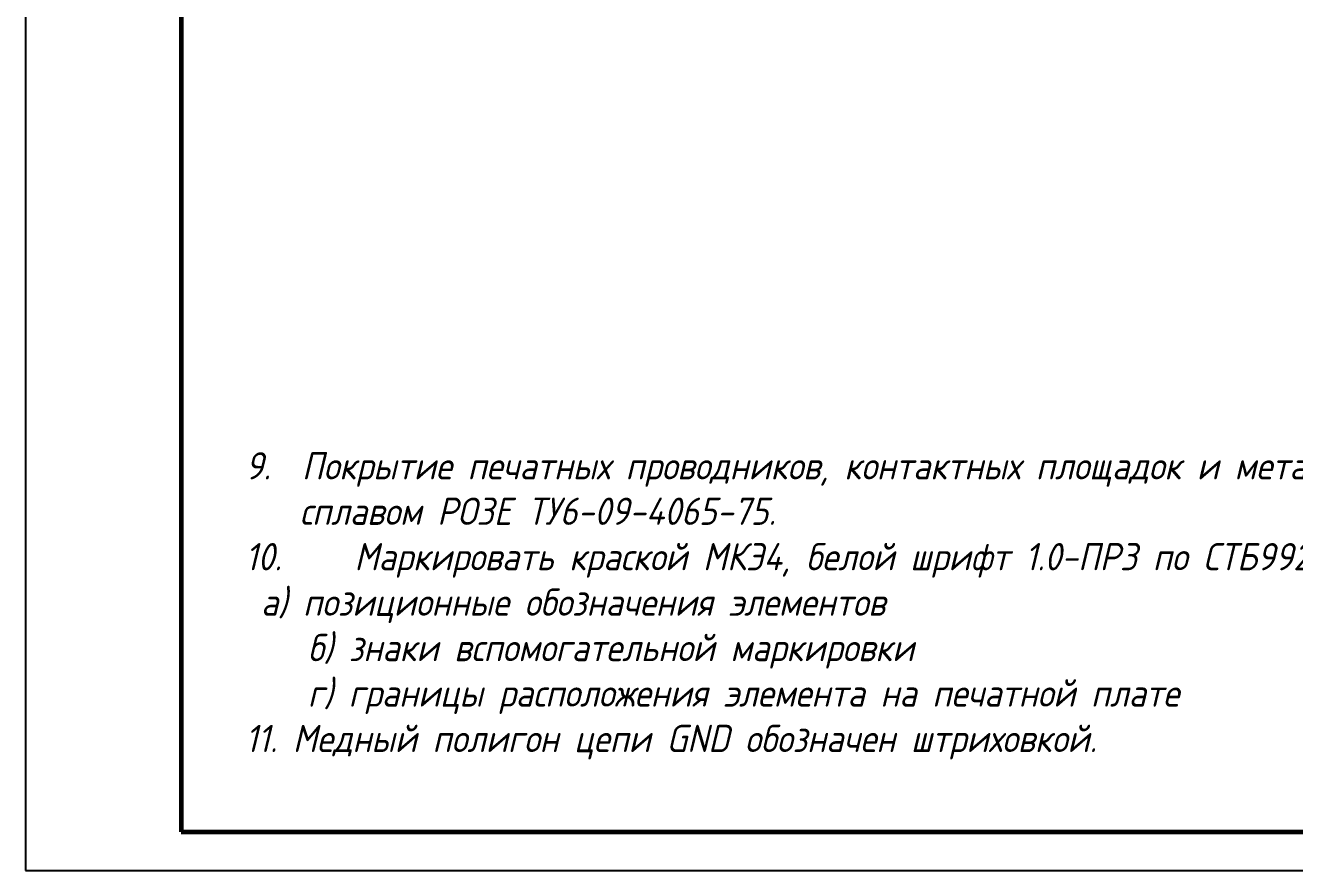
# Model space of a CAD drawing. Header units: millimetres. Extents: x -963 to 6509, y -1367 to 453.
# Drawn here: x 716.4 to 879.4, y 0 to 108.5 of the extents above; entities that cross this region are included whole.
import ezdxf

# ---------------------------------------------------------------- set-up
doc = ezdxf.new("R2010")
doc.units = ezdxf.units.MM
doc.header["$LTSCALE"] = 0.5
doc.layers.get('0').update_dxf_attribs({"lineweight": 60})
doc.layers.get('Defpoints').update_dxf_attribs({"color": 5})
doc.layers.add('4-текст', color=7, linetype='Continuous', true_color=0x00ad00)
doc.styles.get("Standard").update_dxf_attribs({"font": 'isocpeui.ttf', "width": 0.9})

msp = doc.modelspace()

# ---------------------------------------------------------------- linework, layer by layer
at = {"lineweight": 60}
msp.add_lwpolyline([(736.439, 5), (1131.439, 5), (1131.439, 292), (736.439, 292)], close=True, dxfattribs=at)
at = {"layer": 'Defpoints'}
msp.add_lwpolyline([(716.439, 0), (1136.439, 0), (1136.439, 297), (716.439, 297)], close=True, dxfattribs=at)
msp.add_lwpolyline([(716.439, 0), (1136.439, 0), (1136.439, 297), (716.439, 297)], close=True, dxfattribs=at)

# ---------------------------------------------------------------- texts
at = {"layer": '4-текст', "insert": (847.612, 53.725), "char_height": 3.5, "attachment_point": 2}
msp.add_mtext_dynamic_manual_height_columns('\\pxi-2,l2,ql;9.  Покрытие печатных проводников, контактных площадок и металлизированных отверстий сплавом РОЗЕ ТУ6-09-4065-75.\\P10.^IМаркировать краской МКЭ4, белой шрифт 1.0-ПР3 по СТБ992-95:^J а) позиционные обозначения элементов\\P    б) знаки вспомогательной маркировки\\P    г) границы расположения элемента на печатной плате\\P11. Медный полигон цепи GND обозначен штриховкой.', width=205.87243, gutter_width=10, heights=[0], dxfattribs=at)

doc.saveas('drawing.dxf')
